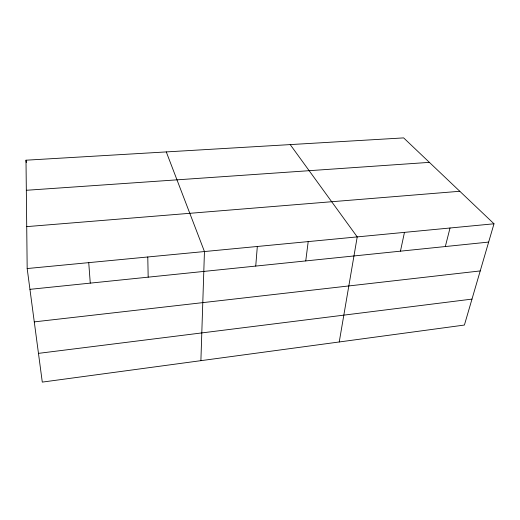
<?xml version="1.0" encoding="UTF-8"?>
<svg xmlns="http://www.w3.org/2000/svg" width="520" height="520" viewBox="0 0 520 520"><rect width="100%" height="100%" fill="white"/><g stroke="black" fill="none" stroke-linecap="round" stroke-linejoin="round"><path stroke-width="0.78" d="M200.895 360.666L204.451 251.544L166.276 151.918M255.736 266.078L257.322 246.474M305.747 260.923L308.204 241.599M339.235 341.972L357.221 236.899L290.206 144.599M400.452 251.167L404.463 232.369M445.322 246.545L450.028 228M494 223.789L464.406 325.052L42.289 382.103L27.177 268.541L26 160.199L403.65 137.898L494 223.789L27.177 268.541M38.461 353.366L471.991 299.097M34.274 321.887L480.226 270.927M29.946 289.341L488.657 242.08M26.721 226.623L459.803 191.275M26.325 190.281L429.384 162.363M26 160.199L26.286 162.539M88.738 262.639L90.272 283.127M147.778 256.978L148.18 277.16"/></g></svg>
